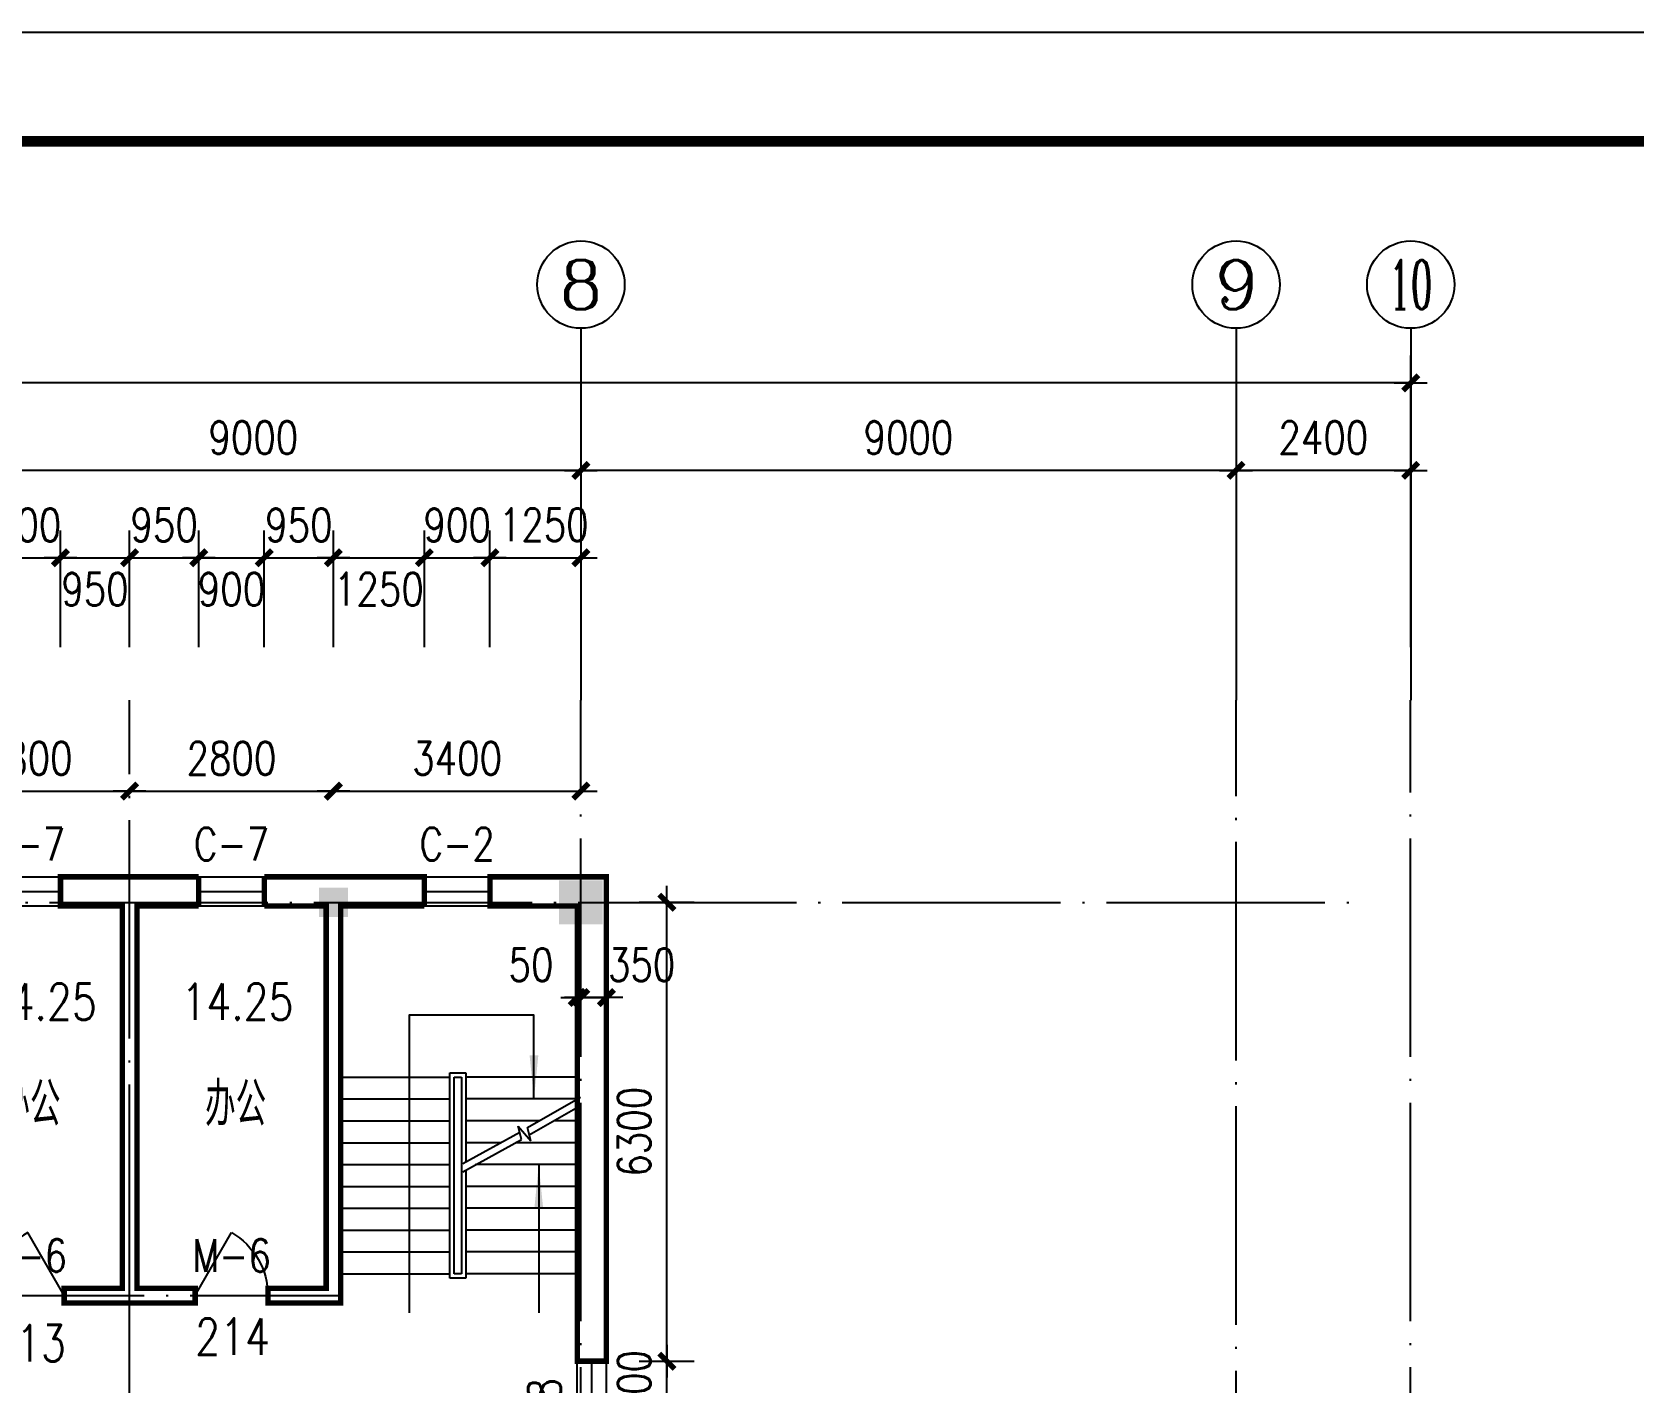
# Model space of a CAD drawing. Extents: x -55219 to 470149, y 494712 to 780039.
# Drawn here: x 153670 to 175677, y 664334 to 682881 of the extents above; entities that cross this region are included whole.
import ezdxf
from ezdxf.enums import TextEntityAlignment as Align

# ---------------------------------------------------------------- set-up
doc = ezdxf.new("R2010")
doc.units = 0
doc.header["$LTSCALE"] = 1500
doc.header["$MEASUREMENT"] = 0
doc.linetypes.add('DOTE', pattern=[2.42, 2, -0.2, 0.02, -0.2])
doc.layers.get('0').update_dxf_attribs({"linetype": 'CONTINUOUS'})
doc.layers.get('DEFPOINTS').update_dxf_attribs({"linetype": 'CONTINUOUS'})
for name, color, linetype in [('AXIS', 3, 'CONTINUOUS'), ('AXIS_TEXT', 7, 'CONTINUOUS'), ('COLUMN', 7, 'CONTINUOUS'), ('DOTE', 1, 'DOTE'), ('LVTRY', 6, 'CONTINUOUS'), ('PUB_DIM', 3, 'CONTINUOUS'), ('PUB_TEXT', 7, 'CONTINUOUS'), ('PUB_TITLE', 4, 'CONTINUOUS'), ('PUB_WALL', 255, 'CONTINUOUS'), ('STAIR', 2, 'CONTINUOUS'), ('WALL', 255, 'CONTINUOUS'), ('WINDOW', 2, 'CONTINUOUS'), ('WINDOW_TEXT', 7, 'CONTINUOUS')]:
    doc.layers.add(name, color=color, linetype=linetype)
doc.styles.add('_HZTXT', font='txt.shx', dxfattribs={"width": 0.8, "bigfont": 'hztxt.shx'})
doc.styles.add('_SIMPLEX', font='SIMPLEX.shx', dxfattribs={"width": 0.6})
doc.styles.add('COMPLEX', font='COMPLEX')
doc.styles.add('DIM_FONT', font='SIMPLEX.shx', dxfattribs={"width": 0.8})
doc.styles.add('SIMPLEX', font='SIMPLEX.SHX')
doc.dimstyles.new('AXIS150', dxfattribs={"dimscale": 1.5, "dimtxt": 300, "dimasz": 1, "dimexe": 250, "dimexo": 300, "dimgap": 150, "dimtad": 1, "dimdec": 0, "dimzin": 0, "dimdsep": 46, "dimtxsty": 'DIM_FONT', "dimblk": '_DIMX', "dimcen": 0.09, "dimse1": 1, "dimse2": 1, "dimclrt": 7, "dimadec": 0, "dimazin": 0, "dimtfac": 1, "dimtdec": 0, "dimtix": 1, "dimtmove": 2, "dimatfit": 3, "dimldrblk": '_DIMX', "dimfxl": 1, "dimtolj": 1, "dimtzin": 0, "dimarcsym": 0})
doc.dimstyles.new('DIMB150', dxfattribs={"dimscale": 1.5, "dimtxt": 300, "dimasz": 1, "dimexe": 250, "dimexo": 300, "dimgap": 150, "dimtad": 1, "dimdec": 0, "dimzin": 0, "dimdsep": 46, "dimtxsty": 'DIM_FONT', "dimblk": '_DIMX', "dimcen": 0.09, "dimse2": 1, "dimclrt": 7, "dimadec": 0, "dimazin": 0, "dimtfac": 1, "dimtdec": 0, "dimtix": 1, "dimtmove": 2, "dimatfit": 3, "dimldrblk": '_DIMX', "dimfxl": 1, "dimtolj": 1, "dimtzin": 0, "dimarcsym": 0})
doc.dimstyles.new('DIMN150', dxfattribs={"dimscale": 1.5, "dimtxt": 300, "dimasz": 1, "dimexe": 250, "dimexo": 300, "dimgap": 150, "dimtad": 1, "dimdec": 0, "dimzin": 0, "dimdsep": 46, "dimtxsty": 'DIM_FONT', "dimblk": '_DIMX', "dimcen": 0.09, "dimclrt": 7, "dimadec": 0, "dimazin": 0, "dimtfac": 1, "dimtdec": 0, "dimtix": 1, "dimtmove": 2, "dimatfit": 3, "dimldrblk": '_DIMX', "dimfxl": 1, "dimtolj": 1, "dimtzin": 0, "dimarcsym": 0})

# ---------------------------------------------------------------- blocks, each defined once
blk = doc.blocks.new('_WBLK')
for p, q in [((-0.5, 0.5), (0.5, 0.5)), ((-0.5, 0), (0.5, 0)), ((-0.5, -0.5), (0.5, -0.5))]:
    blk.add_line(p, q)
at = {"layer": 'WINDOW_TEXT', "style": 'SIMPLEX', "flags": 9}
blk.add_attdef('A', text='', height=1, dxfattribs=at).set_placement((0, 1.5), align=Align.MIDDLE)
blk = doc.blocks.new('_FZH')
blk.add_solid([(0.5, 0.5), (0.5, -0.5), (-0.5, 0.5), (-0.5, -0.5)])
blk = doc.blocks.new('_ARROW')
blk.add_solid([(0, 0), (-1, 0.1), (-1, -0.1)])
blk = doc.blocks.new('_AXISO')
blk.add_circle((0, 0), 0.5)
at = {"layer": 'AXIS_TEXT', "style": 'COMPLEX', "width": 1.041667}
blk.add_attdef('A', text='', height=0.56, dxfattribs=at).set_placement((-0.25, -0.28), (0.25, -0.28), align=Align.FIT)
blk = doc.blocks.new('_DIMX')
blk.add_line((-150, 0), (150, 0))
at = {"const_width": 50}
blk.add_lwpolyline([(-70, -70), (70, 70)], dxfattribs=at)
blk = doc.blocks.new('*D74')
at = {"color": 0, "linetype": 'ByBlock'}
blk.add_line((170209, 676864), (161212, 676864), dxfattribs=at)
at = {"layer": 'DEFPOINTS', "color": 0, "linetype": 'ByBlock'}
for p in [(161210, 676864), (161210, 673708), (170210, 673708)]:
    blk.add_point(p, dxfattribs=at)
at = {"color": 0, "linetype": 'ByBlock', "xscale": 1.5, "yscale": 1.5, "zscale": 1.5, "rotation": 180}
blk.add_blockref('_DIMX', (161210, 676864), dxfattribs=at)
at = {"color": 0, "linetype": 'ByBlock', "xscale": 1.5, "yscale": 1.5, "zscale": 1.5}
blk.add_blockref('_DIMX', (170210, 676864), dxfattribs=at)
at = {"color": 7, "linetype": 'ByBlock', "insert": (165710, 677314), "char_height": 450, "attachment_point": 5, "style": 'DIM_FONT'}
blk.add_mtext('\\A1;9000', dxfattribs=at)
blk = doc.blocks.new('*D75')
at = {"color": 0, "linetype": 'ByBlock'}
blk.add_line((161209, 676864), (152212, 676864), dxfattribs=at)
at = {"layer": 'DEFPOINTS', "color": 0, "linetype": 'ByBlock'}
for p in [(152210, 676864), (152210, 673708), (161210, 673708)]:
    blk.add_point(p, dxfattribs=at)
at = {"color": 0, "linetype": 'ByBlock', "xscale": 1.5, "yscale": 1.5, "zscale": 1.5, "rotation": 180}
blk.add_blockref('_DIMX', (152210, 676864), dxfattribs=at)
at = {"color": 0, "linetype": 'ByBlock', "xscale": 1.5, "yscale": 1.5, "zscale": 1.5}
blk.add_blockref('_DIMX', (161210, 676864), dxfattribs=at)
at = {"color": 7, "linetype": 'ByBlock', "insert": (156710, 677314), "char_height": 450, "attachment_point": 5, "style": 'DIM_FONT'}
blk.add_mtext('\\A1;9000', dxfattribs=at)
blk = doc.blocks.new('*D76')
at = {"color": 0, "linetype": 'ByBlock'}
blk.add_line((172609, 676864), (170212, 676864), dxfattribs=at)
at = {"layer": 'DEFPOINTS', "color": 0, "linetype": 'ByBlock'}
for p in [(170210, 676864), (170210, 673708), (172610, 673708)]:
    blk.add_point(p, dxfattribs=at)
at = {"color": 0, "linetype": 'ByBlock', "xscale": 1.5, "yscale": 1.5, "zscale": 1.5, "rotation": 180}
blk.add_blockref('_DIMX', (170210, 676864), dxfattribs=at)
at = {"color": 0, "linetype": 'ByBlock', "xscale": 1.5, "yscale": 1.5, "zscale": 1.5}
blk.add_blockref('_DIMX', (172610, 676864), dxfattribs=at)
at = {"color": 7, "linetype": 'ByBlock', "insert": (171410, 677314), "char_height": 450, "attachment_point": 5, "style": 'DIM_FONT'}
blk.add_mtext('\\A1;2400', dxfattribs=at)
blk = doc.blocks.new('*D77')
at = {"color": 0, "linetype": 'ByBlock'}
for p, q in [((100110, 674434), (100110, 678439)), ((172610, 674434), (172610, 678439)), ((172609, 678064), (100112, 678064))]:
    blk.add_line(p, q, dxfattribs=at)
at = {"layer": 'DEFPOINTS', "color": 0, "linetype": 'ByBlock'}
for p in [(100110, 678064), (100110, 673984), (172610, 673984)]:
    blk.add_point(p, dxfattribs=at)
at = {"color": 0, "linetype": 'ByBlock', "xscale": 1.5, "yscale": 1.5, "zscale": 1.5, "rotation": 180}
blk.add_blockref('_DIMX', (100110, 678064), dxfattribs=at)
at = {"color": 0, "linetype": 'ByBlock', "xscale": 1.5, "yscale": 1.5, "zscale": 1.5}
blk.add_blockref('_DIMX', (172610, 678064), dxfattribs=at)
at = {"color": 7, "linetype": 'ByBlock', "insert": (136360, 678514), "char_height": 450, "attachment_point": 5, "style": 'DIM_FONT'}
blk.add_mtext('\\A1;72500', dxfattribs=at)
blk = doc.blocks.new('_DBLK')
blk.add_line((-0.5, 0), (0, -0.866))
blk.add_arc((-0.5, 0), 1, 300, 0)
at = {"layer": 'WINDOW_TEXT', "style": 'SIMPLEX', "flags": 9}
blk.add_attdef('A', text='', height=1, dxfattribs=at).set_placement((0, 1.5), align=Align.MIDDLE)
blk = doc.blocks.new('*D233')
at = {"color": 0, "linetype": 'ByBlock'}
for p, q in [((152210, 671798), (152210, 672835)), ((152212, 672460), (155009, 672460))]:
    blk.add_line(p, q, dxfattribs=at)
at = {"layer": 'DEFPOINTS', "color": 0, "linetype": 'ByBlock'}
for p in [(155010, 672460), (152210, 671348), (155010, 671348)]:
    blk.add_point(p, dxfattribs=at)
at = {"color": 0, "linetype": 'ByBlock', "xscale": 1.5, "yscale": 1.5, "zscale": 1.5, "rotation": 180}
blk.add_blockref('_DIMX', (152210, 672460), dxfattribs=at)
at = {"color": 0, "linetype": 'ByBlock', "xscale": 1.5, "yscale": 1.5, "zscale": 1.5}
blk.add_blockref('_DIMX', (155010, 672460), dxfattribs=at)
at = {"color": 7, "linetype": 'ByBlock', "insert": (153610, 672910), "char_height": 450, "attachment_point": 5, "style": 'DIM_FONT'}
blk.add_mtext('\\A1;2800', dxfattribs=at)
blk = doc.blocks.new('*D234')
at = {"color": 0, "linetype": 'ByBlock'}
blk.add_line((155012, 672460), (157809, 672460), dxfattribs=at)
at = {"layer": 'DEFPOINTS', "color": 0, "linetype": 'ByBlock'}
for p in [(157810, 672460), (155010, 671348), (157810, 671348)]:
    blk.add_point(p, dxfattribs=at)
at = {"color": 0, "linetype": 'ByBlock', "xscale": 1.5, "yscale": 1.5, "zscale": 1.5, "rotation": 180}
blk.add_blockref('_DIMX', (155010, 672460), dxfattribs=at)
at = {"color": 0, "linetype": 'ByBlock', "xscale": 1.5, "yscale": 1.5, "zscale": 1.5}
blk.add_blockref('_DIMX', (157810, 672460), dxfattribs=at)
at = {"color": 7, "linetype": 'ByBlock', "insert": (156410, 672910), "char_height": 450, "attachment_point": 5, "style": 'DIM_FONT'}
blk.add_mtext('\\A1;2800', dxfattribs=at)
blk = doc.blocks.new('*D235')
at = {"color": 0, "linetype": 'ByBlock'}
blk.add_line((157812, 672460), (161209, 672460), dxfattribs=at)
at = {"layer": 'DEFPOINTS', "color": 0, "linetype": 'ByBlock'}
for p in [(161210, 672460), (157810, 671348), (161210, 671348)]:
    blk.add_point(p, dxfattribs=at)
at = {"color": 0, "linetype": 'ByBlock', "xscale": 1.5, "yscale": 1.5, "zscale": 1.5, "rotation": 180}
blk.add_blockref('_DIMX', (157810, 672460), dxfattribs=at)
at = {"color": 0, "linetype": 'ByBlock', "xscale": 1.5, "yscale": 1.5, "zscale": 1.5}
blk.add_blockref('_DIMX', (161210, 672460), dxfattribs=at)
at = {"color": 7, "linetype": 'ByBlock', "insert": (159510, 672910), "char_height": 450, "attachment_point": 5, "style": 'DIM_FONT'}
blk.add_mtext('\\A1;3400', dxfattribs=at)
blk = doc.blocks.new('*D557')
at = {"color": 0, "linetype": 'ByBlock'}
for p, q in [((153160, 674434), (153160, 676039)), ((154060, 674434), (154060, 676039)), ((153159, 675664), (153157, 675664)), ((153160, 675664), (154060, 675664)), ((154062, 675664), (154063, 675664))]:
    blk.add_line(p, q, dxfattribs=at)
at = {"layer": 'DEFPOINTS', "color": 0, "linetype": 'ByBlock'}
for p in [(154060, 675664), (153160, 673984), (154060, 673984)]:
    blk.add_point(p, dxfattribs=at)
at = {"color": 0, "linetype": 'ByBlock', "xscale": 1.5, "yscale": 1.5, "zscale": 1.5}
blk.add_blockref('_DIMX', (153160, 675664), dxfattribs=at)
at = {"color": 0, "linetype": 'ByBlock', "xscale": 1.5, "yscale": 1.5, "zscale": 1.5, "rotation": 180}
blk.add_blockref('_DIMX', (154060, 675664), dxfattribs=at)
at = {"color": 7, "linetype": 'ByBlock', "insert": (153610, 676114), "char_height": 450, "attachment_point": 5, "style": 'DIM_FONT'}
blk.add_mtext('\\A1;900', dxfattribs=at)
blk = doc.blocks.new('*D558')
at = {"color": 0, "linetype": 'ByBlock'}
for p, q in [((154060, 674434), (154060, 676039)), ((155010, 674434), (155010, 676039)), ((154062, 675664), (155009, 675664))]:
    blk.add_line(p, q, dxfattribs=at)
at = {"layer": 'DEFPOINTS', "color": 0, "linetype": 'ByBlock'}
for p in [(155010, 675664), (154060, 673984), (155010, 673984)]:
    blk.add_point(p, dxfattribs=at)
at = {"color": 0, "linetype": 'ByBlock', "xscale": 1.5, "yscale": 1.5, "zscale": 1.5, "rotation": 180}
blk.add_blockref('_DIMX', (154060, 675664), dxfattribs=at)
at = {"color": 0, "linetype": 'ByBlock', "xscale": 1.5, "yscale": 1.5, "zscale": 1.5}
blk.add_blockref('_DIMX', (155010, 675664), dxfattribs=at)
at = {"color": 7, "linetype": 'ByBlock', "insert": (154535, 675232), "char_height": 450, "attachment_point": 5, "style": 'DIM_FONT'}
blk.add_mtext('\\A1;950', dxfattribs=at)
blk = doc.blocks.new('*D559')
at = {"color": 0, "linetype": 'ByBlock'}
for p, q in [((155010, 674434), (155010, 676039)), ((155960, 674434), (155960, 676039)), ((155009, 675664), (155007, 675664)), ((155010, 675664), (155960, 675664)), ((155962, 675664), (155963, 675664))]:
    blk.add_line(p, q, dxfattribs=at)
at = {"layer": 'DEFPOINTS', "color": 0, "linetype": 'ByBlock'}
for p in [(155960, 675664), (155010, 673984), (155960, 673984)]:
    blk.add_point(p, dxfattribs=at)
at = {"color": 0, "linetype": 'ByBlock', "xscale": 1.5, "yscale": 1.5, "zscale": 1.5}
blk.add_blockref('_DIMX', (155010, 675664), dxfattribs=at)
at = {"color": 0, "linetype": 'ByBlock', "xscale": 1.5, "yscale": 1.5, "zscale": 1.5, "rotation": 180}
blk.add_blockref('_DIMX', (155960, 675664), dxfattribs=at)
at = {"color": 7, "linetype": 'ByBlock', "insert": (155485, 676114), "char_height": 450, "attachment_point": 5, "style": 'DIM_FONT'}
blk.add_mtext('\\A1;950', dxfattribs=at)
blk = doc.blocks.new('*D560')
at = {"color": 0, "linetype": 'ByBlock'}
for p, q in [((155960, 674434), (155960, 676039)), ((156860, 674434), (156860, 676039)), ((155962, 675664), (156859, 675664))]:
    blk.add_line(p, q, dxfattribs=at)
at = {"layer": 'DEFPOINTS', "color": 0, "linetype": 'ByBlock'}
for p in [(156860, 675664), (155960, 673984), (156860, 673984)]:
    blk.add_point(p, dxfattribs=at)
at = {"color": 0, "linetype": 'ByBlock', "xscale": 1.5, "yscale": 1.5, "zscale": 1.5, "rotation": 180}
blk.add_blockref('_DIMX', (155960, 675664), dxfattribs=at)
at = {"color": 0, "linetype": 'ByBlock', "xscale": 1.5, "yscale": 1.5, "zscale": 1.5}
blk.add_blockref('_DIMX', (156860, 675664), dxfattribs=at)
at = {"color": 7, "linetype": 'ByBlock', "insert": (156410, 675232), "char_height": 450, "attachment_point": 5, "style": 'DIM_FONT'}
blk.add_mtext('\\A1;900', dxfattribs=at)
blk = doc.blocks.new('*D561')
at = {"color": 0, "linetype": 'ByBlock'}
for p, q in [((156860, 674434), (156860, 676039)), ((157810, 674434), (157810, 676039)), ((156859, 675664), (156857, 675664)), ((156860, 675664), (157810, 675664)), ((157812, 675664), (157813, 675664))]:
    blk.add_line(p, q, dxfattribs=at)
at = {"layer": 'DEFPOINTS', "color": 0, "linetype": 'ByBlock'}
for p in [(157810, 675664), (156860, 673984), (157810, 673984)]:
    blk.add_point(p, dxfattribs=at)
at = {"color": 0, "linetype": 'ByBlock', "xscale": 1.5, "yscale": 1.5, "zscale": 1.5}
blk.add_blockref('_DIMX', (156860, 675664), dxfattribs=at)
at = {"color": 0, "linetype": 'ByBlock', "xscale": 1.5, "yscale": 1.5, "zscale": 1.5, "rotation": 180}
blk.add_blockref('_DIMX', (157810, 675664), dxfattribs=at)
at = {"color": 7, "linetype": 'ByBlock', "insert": (157335, 676114), "char_height": 450, "attachment_point": 5, "style": 'DIM_FONT'}
blk.add_mtext('\\A1;950', dxfattribs=at)
blk = doc.blocks.new('*D562')
at = {"color": 0, "linetype": 'ByBlock'}
for p, q in [((157810, 674434), (157810, 676039)), ((159060, 674434), (159060, 676039)), ((157812, 675664), (159059, 675664))]:
    blk.add_line(p, q, dxfattribs=at)
at = {"layer": 'DEFPOINTS', "color": 0, "linetype": 'ByBlock'}
for p in [(159060, 675664), (157810, 673984), (159060, 673984)]:
    blk.add_point(p, dxfattribs=at)
at = {"color": 0, "linetype": 'ByBlock', "xscale": 1.5, "yscale": 1.5, "zscale": 1.5, "rotation": 180}
blk.add_blockref('_DIMX', (157810, 675664), dxfattribs=at)
at = {"color": 0, "linetype": 'ByBlock', "xscale": 1.5, "yscale": 1.5, "zscale": 1.5}
blk.add_blockref('_DIMX', (159060, 675664), dxfattribs=at)
at = {"color": 7, "linetype": 'ByBlock', "insert": (158435, 675232), "char_height": 450, "attachment_point": 5, "style": 'DIM_FONT'}
blk.add_mtext('\\A1;1250', dxfattribs=at)
blk = doc.blocks.new('*D563')
at = {"color": 0, "linetype": 'ByBlock'}
for p, q in [((159060, 674434), (159060, 676039)), ((159960, 674434), (159960, 676039)), ((159059, 675664), (159057, 675664)), ((159060, 675664), (159960, 675664)), ((159962, 675664), (159963, 675664))]:
    blk.add_line(p, q, dxfattribs=at)
at = {"layer": 'DEFPOINTS', "color": 0, "linetype": 'ByBlock'}
for p in [(159960, 675664), (159060, 673984), (159960, 673984)]:
    blk.add_point(p, dxfattribs=at)
at = {"color": 0, "linetype": 'ByBlock', "xscale": 1.5, "yscale": 1.5, "zscale": 1.5}
blk.add_blockref('_DIMX', (159060, 675664), dxfattribs=at)
at = {"color": 0, "linetype": 'ByBlock', "xscale": 1.5, "yscale": 1.5, "zscale": 1.5, "rotation": 180}
blk.add_blockref('_DIMX', (159960, 675664), dxfattribs=at)
at = {"color": 7, "linetype": 'ByBlock', "insert": (159510, 676114), "char_height": 450, "attachment_point": 5, "style": 'DIM_FONT'}
blk.add_mtext('\\A1;900', dxfattribs=at)
blk = doc.blocks.new('*D564')
at = {"color": 0, "linetype": 'ByBlock'}
for p, q in [((159960, 674434), (159960, 676039)), ((159962, 675664), (161209, 675664))]:
    blk.add_line(p, q, dxfattribs=at)
at = {"layer": 'DEFPOINTS', "color": 0, "linetype": 'ByBlock'}
for p in [(161210, 675664), (159960, 673984), (161210, 673984)]:
    blk.add_point(p, dxfattribs=at)
at = {"color": 0, "linetype": 'ByBlock', "xscale": 1.5, "yscale": 1.5, "zscale": 1.5, "rotation": 180}
blk.add_blockref('_DIMX', (159960, 675664), dxfattribs=at)
at = {"color": 0, "linetype": 'ByBlock', "xscale": 1.5, "yscale": 1.5, "zscale": 1.5}
blk.add_blockref('_DIMX', (161210, 675664), dxfattribs=at)
at = {"color": 7, "linetype": 'ByBlock', "insert": (160700, 676117), "char_height": 450, "attachment_point": 5, "style": 'DIM_FONT'}
blk.add_mtext('\\A1;1250', dxfattribs=at)
blk = doc.blocks.new('*D597')
at = {"color": 0, "linetype": 'ByBlock'}
for p, q in [((162010, 664633), (162767, 664633)), ((162392, 663134), (162392, 664631)), ((162010, 663133), (162767, 663133))]:
    blk.add_line(p, q, dxfattribs=at)
at = {"layer": 'DEFPOINTS', "color": 0, "linetype": 'ByBlock'}
for p in [(161560, 664633), (162392, 664633), (161560, 663133)]:
    blk.add_point(p, dxfattribs=at)
at = {"color": 0, "linetype": 'ByBlock', "xscale": 1.5, "yscale": 1.5, "zscale": 1.5}
for p, rotation in [((162392, 664633), 90), ((162392, 663133), 270)]:
    blk.add_blockref('_DIMX', p, dxfattribs=dict(at, rotation=rotation))
at = {"color": 7, "linetype": 'ByBlock', "insert": (161942, 664170), "char_height": 450, "attachment_point": 5, "rotation": 90, "style": 'DIM_FONT'}
blk.add_mtext('\\A1;1500', dxfattribs=at)
blk = doc.blocks.new('*D598')
at = {"color": 0, "linetype": 'ByBlock'}
for p, q in [((162010, 670933), (162767, 670933)), ((162392, 664634), (162392, 670931)), ((162010, 664633), (162767, 664633))]:
    blk.add_line(p, q, dxfattribs=at)
at = {"layer": 'DEFPOINTS', "color": 0, "linetype": 'ByBlock'}
for p in [(161560, 670933), (162392, 670933), (161560, 664633)]:
    blk.add_point(p, dxfattribs=at)
at = {"color": 0, "linetype": 'ByBlock', "xscale": 1.5, "yscale": 1.5, "zscale": 1.5}
for p, rotation in [((162392, 670933), 90), ((162392, 664633), 270)]:
    blk.add_blockref('_DIMX', p, dxfattribs=dict(at, rotation=rotation))
at = {"color": 7, "linetype": 'ByBlock', "insert": (161942, 667783), "char_height": 450, "attachment_point": 5, "rotation": 90, "style": 'DIM_FONT'}
blk.add_mtext('\\A1;6300', dxfattribs=at)
blk = doc.blocks.new('*D916')
at = {"color": 0, "linetype": 'ByBlock'}
for p, q in [((161159, 669626), (161157, 669626)), ((161160, 669626), (161210, 669626)), ((161160, 669626), (161210, 669626)), ((161212, 669626), (161213, 669626))]:
    blk.add_line(p, q, dxfattribs=at)
at = {"layer": 'DEFPOINTS', "color": 0, "linetype": 'ByBlock'}
for p in [(161160, 669626), (161210, 669626), (161210, 669626)]:
    blk.add_point(p, dxfattribs=at)
at = {"color": 0, "linetype": 'ByBlock', "xscale": 1.5, "yscale": 1.5, "zscale": 1.5}
blk.add_blockref('_DIMX', (161160, 669626), dxfattribs=at)
at = {"color": 0, "linetype": 'ByBlock', "xscale": 1.5, "yscale": 1.5, "zscale": 1.5, "rotation": 180}
blk.add_blockref('_DIMX', (161210, 669626), dxfattribs=at)
at = {"color": 7, "linetype": 'ByBlock', "insert": (160525, 670076), "char_height": 450, "attachment_point": 5, "style": 'DIM_FONT'}
blk.add_mtext('\\A1;50', dxfattribs=at)
blk = doc.blocks.new('*D917')
at = {"color": 0, "linetype": 'ByBlock'}
for p, q in [((161209, 669626), (161207, 669626)), ((161210, 669626), (161560, 669626)), ((161210, 669626), (161560, 669626)), ((161562, 669626), (161563, 669626))]:
    blk.add_line(p, q, dxfattribs=at)
at = {"layer": 'DEFPOINTS', "color": 0, "linetype": 'ByBlock'}
for p in [(161210, 669626), (161560, 669626), (161560, 669626)]:
    blk.add_point(p, dxfattribs=at)
at = {"color": 0, "linetype": 'ByBlock', "xscale": 1.5, "yscale": 1.5, "zscale": 1.5}
blk.add_blockref('_DIMX', (161210, 669626), dxfattribs=at)
at = {"color": 0, "linetype": 'ByBlock', "xscale": 1.5, "yscale": 1.5, "zscale": 1.5, "rotation": 180}
blk.add_blockref('_DIMX', (161560, 669626), dxfattribs=at)
at = {"color": 7, "linetype": 'ByBlock', "insert": (162045, 670076), "char_height": 450, "attachment_point": 5, "style": 'DIM_FONT'}
blk.add_mtext('\\A1;350', dxfattribs=at)

msp = doc.modelspace()

# ---------------------------------------------------------------- linework, layer by layer
at = {"layer": 'AXIS'}
for p, q in [((161210.5, 678814.1), (161210.5, 673707.7)), ((170210.5, 678814.1), (170210.5, 673707.7)), ((172610.3, 678814.1), (172610.3, 673707.7))]:
    msp.add_line(p, q, dxfattribs=at)
at = {"layer": 'DOTE'}
for p, q in [((155010.5, 665432.9), (155010.5, 673707.7)), ((161210.5, 603471), (161210.5, 673707.7)), ((170210.5, 603422.2), (170210.5, 673707.7)), ((172609.3, 603471), (172609.3, 673707.7)), ((99460.5, 670932.9), (171810.5, 670932.9)), ((152210.5, 665532.9), (157910.5, 665532.9)), ((155010.5, 655332.9), (155010.5, 665532.9))]:
    msp.add_line(p, q, dxfattribs=at)
at = {"layer": 'PUB_DIM'}
for points in [[(160565.5, 668232.9), (160565.5, 669384.5), (158849.4, 669384.5), (158849.4, 665295.1)], [(160631.1, 667332.9), (160631.1, 665295.1)]]:
    msp.add_lwpolyline(points, dxfattribs=at)
at = {"layer": 'PUB_TITLE'}
msp.add_lwpolyline([(78169.5, 593781.4), (78169.5, 682881.4), (204319.5, 682881.4), (204319.5, 593781.4)], close=True, dxfattribs=at)
at = {"layer": 'PUB_TITLE', "const_width": 150}
msp.add_lwpolyline([(81919.5, 595281.4), (202819.5, 595281.4), (202819.5, 681381.4), (81919.5, 681381.4)], close=True, dxfattribs=at)
at = {"layer": 'PUB_WALL', "const_width": 75}
for points in [[(155960.5, 671282.9), (154060.5, 671282.9), (154060.5, 670882.9), (154910.5, 670882.9), (154910.5, 665632.9), (154110.5, 665632.9), (154110.5, 665432.9), (155910.5, 665432.9), (155910.5, 665632.9), (155110.5, 665632.9), (155110.5, 670882.9), (155960.5, 670882.9)], [(155960.5, 671282.9), (154060.5, 671282.9), (154060.5, 670882.9), (154910.5, 670882.9), (154910.5, 665632.9), (154110.5, 665632.9), (154110.5, 665432.9), (155910.5, 665432.9), (155910.5, 665632.9), (155110.5, 665632.9), (155110.5, 670882.9), (155960.5, 670882.9)], [(155960.5, 671282.9), (155960.5, 670882.9)], [(155960.5, 671282.9), (155960.5, 670882.9)], [(156860.5, 671282.9), (159060.5, 671282.9), (159060.5, 670882.9)], [(156860.5, 671282.9), (156860.5, 670882.9)], [(156860.5, 671282.9), (159060.5, 671282.9), (159060.5, 670882.9)], [(156860.5, 671282.9), (156860.5, 670882.9)], [(159960.5, 670882.9), (161160.5, 670882.9), (161160.5, 664632.9), (161560.5, 664632.9), (161560.5, 671282.9), (159960.5, 671282.9), (159960.5, 670882.9)], [(159960.5, 670882.9), (161160.5, 670882.9), (161160.5, 664632.9), (161560.5, 664632.9), (161560.5, 671282.9), (159960.5, 671282.9), (159960.5, 670882.9)], [(156860.5, 670882.9), (157710.5, 670882.9), (157710.5, 665632.9), (156910.5, 665632.9), (156910.5, 665432.9), (157910.5, 665432.9), (157910.5, 670882.9), (159060.5, 670882.9)], [(156860.5, 670882.9), (157710.5, 670882.9), (157710.5, 665632.9), (156910.5, 665632.9), (156910.5, 665432.9), (157910.5, 665432.9), (157910.5, 670882.9), (159060.5, 670882.9)]]:
    msp.add_lwpolyline(points, dxfattribs=at)
at = {"layer": 'STAIR'}
for p, q in [((159409.3, 668592.9), (159629.3, 668592.9)), ((159409.3, 665772.9), (159409.3, 668592.9)), ((159629.3, 668592.9), (159629.3, 667372.7)), ((157910.5, 665832.9), (157910.5, 668532.9)), ((157910.5, 668532.9), (159409.3, 668532.9)), ((159469.3, 668532.9), (159569.3, 668532.9)), ((159469.3, 665832.9), (159469.3, 668532.9)), ((159569.3, 668532.9), (159569.3, 665832.9)), ((161160.5, 668532.9), (159629.3, 668532.9)), ((161160.5, 668532.9), (161160.5, 668232.9)), ((157910.5, 668232.9), (159409.3, 668232.9)), ((161160.5, 668232.9), (159629.3, 668232.9)), ((160475.4, 667840.3), (161203.8, 668257.9)), ((160501.3, 667739.8), (161203.8, 668142.5)), ((157910.5, 667932.9), (159409.3, 667932.9)), ((160636.9, 667932.9), (159629.3, 667932.9)), ((161160.5, 667932.9), (160838.2, 667932.9)), ((161160.5, 668117.5), (161160.5, 665832.9)), ((159586, 667347.7), (160369.5, 667779.2)), ((160348.8, 667859.6), (160522.1, 667659.4)), ((160395.5, 667678.7), (160348.8, 667859.6)), ((160522.1, 667659.4), (160475.4, 667840.3)), ((157910.5, 667632.9), (159409.3, 667632.9)), ((159586, 667232.2), (160395.5, 667678.7)), ((160103.9, 667632.9), (159629.3, 667632.9)), ((161160.5, 667632.9), (160312.5, 667632.9)), ((157910.5, 667332.9), (159409.3, 667332.9)), ((161160.5, 667332.9), (159760.4, 667332.9)), ((159629.3, 667257.2), (159629.3, 665772.9)), ((157910.5, 667032.9), (159409.3, 667032.9)), ((161160.5, 667032.9), (159629.3, 667032.9)), ((157910.5, 666732.9), (159409.3, 666732.9)), ((161160.5, 666732.9), (159629.3, 666732.9)), ((157910.5, 666432.9), (159409.3, 666432.9)), ((161160.5, 666432.9), (159629.3, 666432.9)), ((157910.5, 666132.9), (159409.3, 666132.9)), ((161160.5, 666132.9), (159629.3, 666132.9)), ((157910.5, 665832.9), (159409.3, 665832.9)), ((159629.3, 665772.9), (159409.3, 665772.9)), ((159569.3, 665832.9), (159469.3, 665832.9)), ((161160.5, 665832.9), (159629.3, 665832.9))]:
    msp.add_line(p, q, dxfattribs=at)
at = {"layer": 'WALL'}
for p, q in [((154060.5, 671282.9), (155960.5, 671282.9)), ((154060.5, 671282.9), (154060.5, 670882.9)), ((155960.5, 671282.9), (155960.5, 670882.9)), ((156860.5, 671282.9), (159060.5, 671282.9)), ((156860.5, 671282.9), (156860.5, 670882.9)), ((159060.5, 671282.9), (159060.5, 670882.9)), ((159960.5, 671282.9), (161560.5, 671282.9)), ((159960.5, 671282.9), (159960.5, 670882.9)), ((161560.5, 671282.9), (161560.5, 664632.9)), ((154060.5, 670882.9), (154910.5, 670882.9)), ((154910.5, 670882.9), (154910.5, 665632.9)), ((155110.5, 670882.9), (155110.5, 665632.9)), ((155110.5, 670882.9), (155960.5, 670882.9)), ((156860.5, 670882.9), (157710.5, 670882.9)), ((157710.5, 670882.9), (157710.5, 665632.9)), ((157910.5, 670882.9), (157910.5, 665432.9)), ((157910.5, 670882.9), (159060.5, 670882.9)), ((159960.5, 670882.9), (161160.5, 670882.9)), ((161160.5, 670882.9), (161160.5, 664632.9)), ((154110.5, 665632.9), (154910.5, 665632.9)), ((154110.5, 665632.9), (154110.5, 665432.9)), ((155110.5, 665632.9), (155910.5, 665632.9)), ((155910.5, 665632.9), (155910.5, 665432.9)), ((156910.5, 665632.9), (157710.5, 665632.9)), ((156910.5, 665632.9), (156910.5, 665432.9)), ((155910.5, 665432.9), (154110.5, 665432.9)), ((157910.5, 665432.9), (156910.5, 665432.9)), ((161160.5, 664632.9), (161560.5, 664632.9))]:
    msp.add_line(p, q, dxfattribs=at)

# ---------------------------------------------------------------- block references
at = {"layer": 'AXIS'}
ref = msp.add_blockref('_AXISO', (161210.5, 679414.1), dxfattribs=dict(at, xscale=1200, yscale=1200, zscale=1200))
ref.add_attrib('A', '8', dxfattribs={"layer": 'AXIS_TEXT', "height": 672, "rotation": 360, "style": 'COMPLEX', "width": 1.339286}).set_placement((160910.5, 679078.1), (161510.5, 679078.1), align=Align.FIT)
ref = msp.add_blockref('_AXISO', (170210.5, 679414.1), dxfattribs=dict(at, xscale=1200, yscale=1200, zscale=1200))
ref.add_attrib('A', '9', dxfattribs={"layer": 'AXIS_TEXT', "height": 672, "style": 'COMPLEX', "width": 1.339286}).set_placement((169910.5, 679078.1), (170510.5, 679078.1), align=Align.FIT)
ref = msp.add_blockref('_AXISO', (172610.3, 679414.1), dxfattribs=dict(at, xscale=1200, yscale=1200, zscale=1200))
ref.add_attrib('A', '10', dxfattribs={"layer": 'AXIS_TEXT', "height": 672, "style": 'COMPLEX', "width": 0.646552}).set_placement((172310.3, 679078.1), (172910.3, 679078.1), align=Align.FIT)
at = {"layer": 'COLUMN'}
for p, xscale, yscale, zscale in [((161210.5, 670932.9), 600, 600, 600), ((157810.5, 670932.9), 400, 400, 400)]:
    msp.add_blockref('_FZH', p, dxfattribs=dict(at, xscale=xscale, yscale=yscale, zscale=zscale))
at = {"layer": 'PUB_DIM', "xscale": 600, "yscale": 600, "zscale": 600}
for p, rotation in [((160565.5, 668232.9), 270), ((160631.1, 667332.9), 89.99999999999999)]:
    msp.add_blockref('_ARROW', p, dxfattribs=dict(at, rotation=rotation))
at = {"layer": 'WINDOW'}
ref = msp.add_blockref('_WBLK', (153610.5, 671082.9), dxfattribs=dict(at, xscale=900, yscale=399.9999999999417, zscale=900))
ref.add_attrib('A', 'C-7', dxfattribs={"layer": 'WINDOW_TEXT', "height": 450, "style": '_SIMPLEX', "width": 0.8, "flags": 8}).set_placement((153610.5, 671732.9), align=Align.MIDDLE)
ref = msp.add_blockref('_WBLK', (156410.5, 671082.9), dxfattribs=dict(at, xscale=900, yscale=400.0000000001164, zscale=900))
ref.add_attrib('A', 'C-7', dxfattribs={"layer": 'WINDOW_TEXT', "height": 450, "style": '_SIMPLEX', "width": 0.8, "flags": 8}).set_placement((156410.5, 671732.9), align=Align.MIDDLE)
ref = msp.add_blockref('_WBLK', (159510.5, 671082.9), dxfattribs=dict(at, xscale=900, yscale=400.0000000001164, zscale=900))
ref.add_attrib('A', 'C-2', dxfattribs={"layer": 'WINDOW_TEXT', "height": 450, "style": '_SIMPLEX', "width": 0.8, "flags": 8}).set_placement((159510.5, 671732.9), align=Align.MIDDLE)
ref = msp.add_blockref('_DBLK', (153610.5, 665532.9), dxfattribs=dict(at, xscale=1000, yscale=1000, zscale=1000, rotation=180))
ref.add_attrib('A', 'M-6', dxfattribs={"layer": 'WINDOW_TEXT', "height": 450, "style": '_SIMPLEX', "width": 0.8, "flags": 8}).set_placement((153610.5, 666082.9), align=Align.MIDDLE)
ref = msp.add_blockref('_DBLK', (156410.5, 665532.9), dxfattribs=dict(at, xscale=-1000, yscale=1000, zscale=1000, rotation=180))
ref.add_attrib('A', 'M-6', dxfattribs={"layer": 'WINDOW_TEXT', "height": 450, "style": '_SIMPLEX', "width": 0.8, "flags": 8}).set_placement((156410.5, 666082.9), align=Align.MIDDLE)
ref = msp.add_blockref('_WBLK', (161360.5, 663882.9), dxfattribs=dict(at, xscale=1500, yscale=400, zscale=1500, rotation=89.99999999999999))
ref.add_attrib('A', 'C-8', dxfattribs={"layer": 'WINDOW_TEXT', "height": 450, "rotation": 90, "style": '_SIMPLEX', "width": 0.8, "flags": 8}).set_placement((160710.5, 663882.9), align=Align.MIDDLE)

# ---------------------------------------------------------------- texts
at = {"layer": 'LVTRY', "color": 0, "char_height": 500, "attachment_point": 1, "style": 'DIM_FONT'}
for s, insert, width in [('14.25', (153018.1, 669818.4), 1294.158), ('14.25', (155720.6, 669818.4), 1294.158), ('{\\C1;213}', (153107.4, 665130.6), 1640.37), ('{\\C1;214}', (155910.9, 665220), 1640.37)]:
    msp.add_mtext(s, dxfattribs=dict(at, insert=insert, width=width))
at = {"layer": 'PUB_TEXT', "style": '_HZTXT', "width": 0.7}
for p in [(153221.5, 667864), (156046.4, 667864)]:
    msp.add_text('办公', height=600, dxfattribs=at).set_placement(p)

# ---------------------------------------------------------------- dimensions: what is measured, and where the dimension line sits
at = {"layer": 'AXIS'}
dim = msp.add_linear_dim(base=(152210.5, 676864.1), p1=(161210.5, 673707.7), p2=(152210.5, 673707.7), dimstyle='AXIS150', dxfattribs=at)
dim.commit()
dim.dimension.update_dxf_attribs({"geometry": '*D75', "text_midpoint": (156710.5, 677314.1)})
for p1, p2, picture, middle in [((170210.5, 673707.7), (161210.5, 673707.7), '*D74', (165710.5, 677314.1)), ((172610.3, 673707.7), (170210.5, 673707.7), '*D76', (171410.4, 677314.1))]:
    dim = msp.add_aligned_dim(p1=p1, p2=p2, distance=-3156.3, dimstyle='AXIS150', dxfattribs=at)
    dim.commit()
    dim.dimension.update_dxf_attribs({"geometry": picture, "text_midpoint": middle})
at = {"layer": 'PUB_DIM'}
for p1, p2, distance, picture, middle in [((172610.3, 673984.1), (100110.5, 673984.1), -4080, '*D77', (136360.4, 678514.1)), ((153160.5, 673984.1), (154060.5, 673984.1), 1680, '*D557', (153610.5, 676114.1)), ((155010.5, 673984.1), (155960.5, 673984.1), 1680, '*D559', (155485.5, 676114.1)), ((156860.5, 673984.1), (157810.5, 673984.1), 1680, '*D561', (157335.5, 676114.1)), ((159060.5, 673984.1), (159960.5, 673984.1), 1680, '*D563', (159510.5, 676114.1)), ((161560.5, 664633), (161560.5, 670933), -831.5, '*D598', (161942, 667783))]:
    dim = msp.add_aligned_dim(p1=p1, p2=p2, distance=distance, dimstyle='DIMN150', dxfattribs=at)
    dim.commit()
    dim.dimension.update_dxf_attribs({"geometry": picture, "text_midpoint": middle})
for base, p1, p2, angle, dimstyle, picture, middle in [((161210.5, 675664.1), (159960.5, 673984.1), (161210.5, 673984.1), 0, 'DIMB150', '*D564', (160699.8, 676116.9)), ((155010.5, 675664.1), (154060.5, 673984.1), (155010.5, 673984.1), 0, 'DIMN150', '*D558', (154535.5, 675232.1)), ((156860.5, 675664.1), (155960.5, 673984.1), (156860.5, 673984.1), 0, 'DIMN150', '*D560', (156410.5, 675232.1)), ((159060.5, 675664.1), (157810.5, 673984.1), (159060.5, 673984.1), 0, 'DIMN150', '*D562', (158435.5, 675232.1)), ((161210.5, 669626.1), (161160.5, 669626.1), (161210.5, 669626.1), 0, 'AXIS150', '*D916', (160525.5, 670076.1)), ((162392, 664633), (161560.5, 663133), (161560.5, 664633), 90, 'DIMN150', '*D597', (161942, 664170.1))]:
    dim = msp.add_linear_dim(base=base, p1=p1, p2=p2, angle=angle, dimstyle=dimstyle, dxfattribs=at)
    dim.commit()
    dim.dimension.update_dxf_attribs({"geometry": picture, "text_midpoint": middle, "dimtype": 161})
for base, p1, p2, dimstyle, picture, middle in [((155010.5, 672460.4), (152210.5, 671347.8), (155010.5, 671347.8), 'DIMB150', '*D233', (153610.5, 672910.4)), ((157810.5, 672460.4), (155010.5, 671347.8), (157810.5, 671347.8), 'AXIS150', '*D234', (156410.5, 672910.4)), ((161210.5, 672460.4), (157810.5, 671347.8), (161210.5, 671347.8), 'AXIS150', '*D235', (159510.5, 672910.4))]:
    dim = msp.add_linear_dim(base=base, p1=p1, p2=p2, dimstyle=dimstyle, dxfattribs=at)
    dim.commit()
    dim.dimension.update_dxf_attribs({"geometry": picture, "text_midpoint": middle})
dim = msp.add_linear_dim(base=(161560.5, 669626.1), p1=(161210.5, 669626.1), p2=(161560.5, 669626.1), dimstyle='AXIS150', dxfattribs=at)
dim.commit()
dim.dimension.update_dxf_attribs({"geometry": '*D917', "text_midpoint": (162045.5, 670076.1), "dimtype": 160})

doc.saveas('drawing.dxf')
